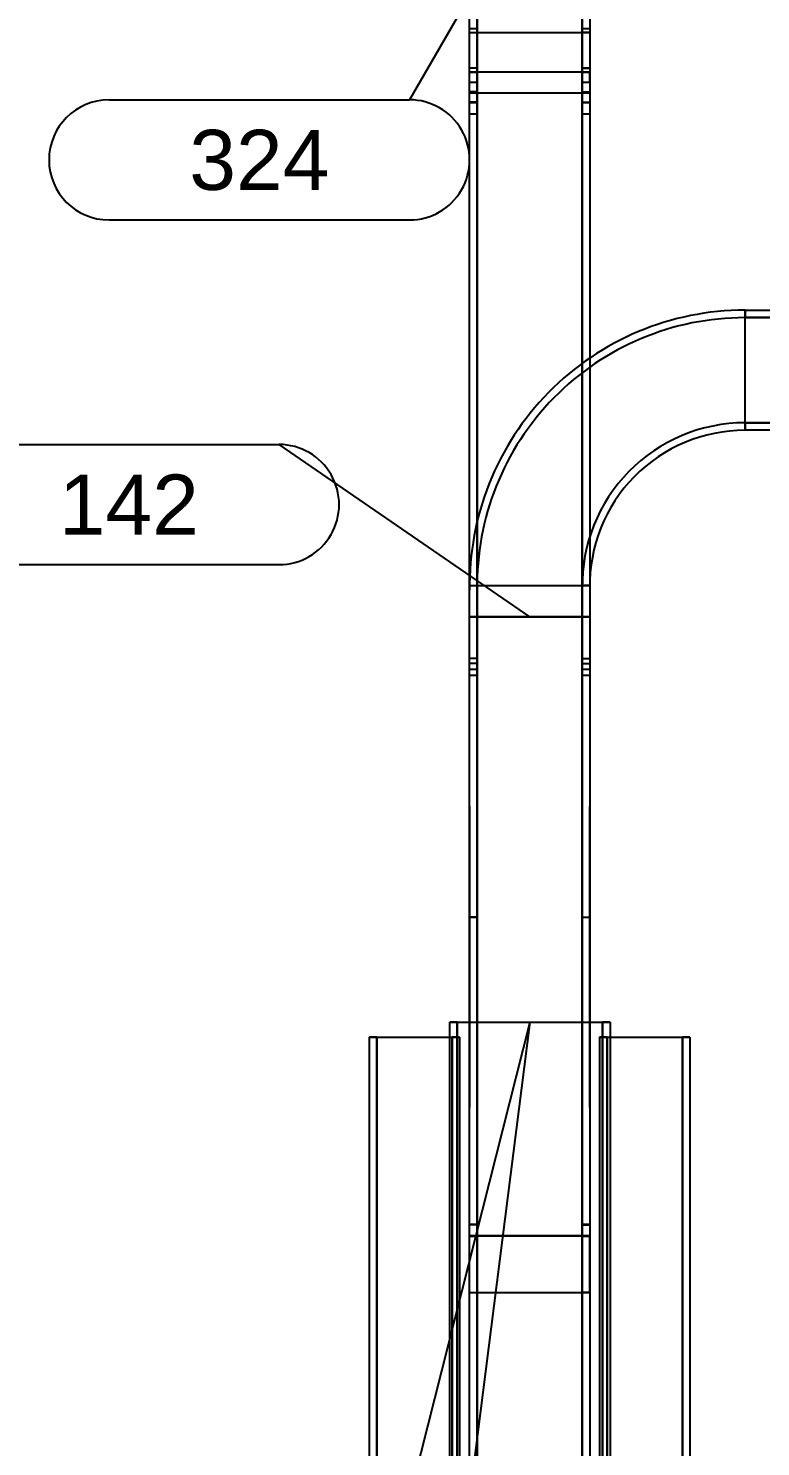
# Model space of a CAD drawing. Header units: inches. Extents: x -21257 to 11444, y 0 to 8704.
# Drawn here: x 4728.9 to 4875.2, y 7072.5 to 7355.8 of the extents above; entities that cross this region are included whole.
import ezdxf
from ezdxf.enums import TextEntityAlignment as Align

# ---------------------------------------------------------------- set-up
doc = ezdxf.new("R2010")
doc.units = ezdxf.units.IN
doc.header["$MEASUREMENT"] = 0
for name, color, linetype in [('100-CONV-LAYOUT', 3, 'Continuous'), ('100-CONV-NUMBERS', 3, 'Continuous'), ('1000-CONV-LAYOUT', 30, 'Continuous'), ('1000-CONV-LAYOUT-UPPER', 30, 'Continuous'), ('1000-CONV-NUMBERS', 30, 'Continuous'), ('200-CONV-LAYOUT', 4, 'Continuous'), ('300-CONV-LAYOUT', 6, 'Continuous'), ('300-CONV-NUMBERS', 6, 'Continuous')]:
    doc.layers.add(name, color=color, linetype=linetype)
doc.styles.get("Standard").update_dxf_attribs({"font": 'helvl.shx'})

# ---------------------------------------------------------------- blocks, each defined once
blk = doc.blocks.new('DCBLOCK')
at = {"linetype": 'Continuous'}
for p, q in [((-0.625, 0), (0, 0)), ((-0.625, -0.25), (0, -0.25))]:
    blk.add_line(p, q, dxfattribs=at)
for centre, start, end in [((-0.625, -0.125), 90, 269.9999), ((0, -0.125), 269.9999, 90)]:
    blk.add_arc(centre, 0.125, start, end)
blk.add_attdef('FORTNAITEM', text='', height=0.125).set_placement((-0.3125, -0.125), align=Align.MIDDLE_CENTER)
at = {"flags": 1}
blk.add_attdef('SERIALNUM', (-0.625, -0.3437), '', height=0.125, dxfattribs=at)

msp = doc.modelspace()

# ---------------------------------------------------------------- linework, layer by layer
at = {"layer": '100-CONV-LAYOUT', "linetype": 'Continuous'}
for p, q in [((4872.06, 7298.02, 20.5), (4872.06, 7299.52, 20.5)), ((4872.06, 7299.52, 30), (4872.06, 7298.02, 30)), ((4872.06, 7298.02, 30), (4872.06, 7298.02, 20.5)), ((4872.06, 7277.02, 20.5), (4872.06, 7275.52, 20.5)), ((4872.06, 7277.02, 30), (4872.06, 7277.02, 20.5)), ((4872.06, 7277.02, 30), (4872.06, 7275.52, 30)), ((4817.06, 7244.52, 20.5), (4818.56, 7244.52, 20.5)), ((4817.06, 7244.52, 30), (4818.56, 7244.52, 30)), ((4818.56, 7244.52, 20.5), (4818.56, 7244.52, 30)), ((4839.56, 7244.52, 20.5), (4841.06, 7244.52, 20.5)), ((4839.56, 7244.52, 30), (4839.56, 7244.52, 20.5)), ((4841.06, 7244.52, 30), (4839.56, 7244.52, 30)), ((4818.56, 7238.27, 20.5), (4817.06, 7238.27, 20.5)), ((4817.06, 7238.27, 30), (4818.56, 7238.27, 30)), ((4817.06, 7238.27, 23.49), (4818.56, 7238.27, 23.49)), ((4817.06, 7238.27, 29.99), (4818.56, 7238.27, 29.99)), ((4818.56, 7238.27, 30), (4818.56, 7238.27, 20.5)), ((4818.56, 7238.27, 23.49), (4818.56, 7238.27, 29.99)), ((4839.56, 7238.27, 20.5), (4841.06, 7238.27, 20.5)), ((4839.56, 7238.27, 30), (4839.56, 7238.27, 20.5)), ((4839.56, 7238.27, 30), (4841.06, 7238.27, 30)), ((4839.56, 7238.27, 23.49), (4841.06, 7238.27, 23.49)), ((4839.56, 7238.27, 29.99), (4839.56, 7238.27, 23.49)), ((4841.06, 7238.27, 29.99), (4839.56, 7238.27, 29.99)), ((4817.06, 7178.27, 29.99), (4818.56, 7178.27, 29.99)), ((4818.56, 7178.27, 23.49), (4817.06, 7178.27, 23.49)), ((4818.56, 7178.27, 29.99), (4818.56, 7178.27, 23.49)), ((4839.56, 7178.27, 29.99), (4841.06, 7178.27, 29.99)), ((4839.56, 7178.27, 29.99), (4839.56, 7178.27, 23.49)), ((4839.56, 7178.27, 23.49), (4841.06, 7178.27, 23.49))]:
    msp.add_line(p, q, dxfattribs=at)
at = {"layer": '100-CONV-LAYOUT'}
for centre, radius in [((4872.06, 7244.52, 20.5), 55), ((4872.06, 7244.52, 30), 55), ((4872.06, 7244.52, 20.5), 53.5), ((4872.06, 7244.52, 30), 53.5), ((4872.06, 7244.52, 20.5), 32.5), ((4872.06, 7244.52, 30), 32.5), ((4872.06, 7244.52, 20.5), 31), ((4872.06, 7244.52, 30), 31)]:
    msp.add_arc(centre, radius, 90, 181, dxfattribs=at)
for points in [[(4872.06, 7299.52, 20.5), (4878.31, 7299.52, 20.5), (4878.31, 7298.02, 20.5), (4872.06, 7298.02, 20.5)], [(4872.06, 7299.52, 30), (4878.31, 7299.52, 30), (4878.31, 7298.02, 30), (4872.06, 7298.02, 30)], [(4872.06, 7298.02, 30), (4878.31, 7298.02, 30), (4878.31, 7277.02, 30), (4872.06, 7277.02, 30)], [(4872.06, 7298.02, 30), (4878.31, 7298.02, 30), (4878.31, 7298.02, 20.5), (4872.06, 7298.02, 20.5)], [(4872.06, 7277.02, 30), (4878.31, 7277.02, 30), (4878.31, 7277.02, 20.5), (4872.06, 7277.02, 20.5)], [(4872.06, 7277.02, 20.5), (4878.31, 7277.02, 20.5), (4878.31, 7275.52, 20.5), (4872.06, 7275.52, 20.5)], [(4872.06, 7277.02, 30), (4878.31, 7277.02, 30), (4878.31, 7275.52, 30), (4872.06, 7275.52, 30)], [(4817.06, 7238.27, 20.5), (4817.06, 7244.52, 20.5), (4818.56, 7244.52, 20.5), (4818.56, 7238.27, 20.5)], [(4817.06, 7238.27, 30), (4817.06, 7244.52, 30), (4818.56, 7244.52, 30), (4818.56, 7238.27, 30)], [(4818.56, 7238.27, 30), (4818.56, 7244.52, 30), (4839.56, 7244.52, 30), (4839.56, 7238.27, 30)], [(4818.56, 7238.27, 30), (4818.56, 7244.52, 30), (4818.56, 7244.52, 20.5), (4818.56, 7238.27, 20.5)], [(4839.56, 7238.27, 30), (4839.56, 7244.52, 30), (4839.56, 7244.52, 20.5), (4839.56, 7238.27, 20.5)], [(4839.56, 7238.27, 20.5), (4839.56, 7244.52, 20.5), (4841.06, 7244.52, 20.5), (4841.06, 7238.27, 20.5)], [(4839.56, 7238.27, 30), (4839.56, 7244.52, 30), (4841.06, 7244.52, 30), (4841.06, 7238.27, 30)], [(4817.06, 4778.27, 23.5), (4817.06, 7238.27, 23.49), (4818.56, 7238.27, 23.49), (4818.56, 4778.27, 23.5)], [(4817.06, 4778.27, 30), (4817.06, 7238.27, 29.99), (4818.56, 7238.27, 29.99), (4818.56, 4778.27, 30)], [(4818.56, 4778.27, 30), (4818.56, 7238.27, 29.99), (4839.56, 7238.27, 29.99), (4839.56, 4778.27, 30)], [(4818.56, 4778.27, 30), (4818.56, 7238.27, 29.99), (4818.56, 7238.27, 23.49), (4818.56, 4778.27, 23.5)], [(4839.56, 4778.27, 30), (4839.56, 7238.27, 29.99), (4839.56, 7238.27, 23.49), (4839.56, 4778.27, 23.5)], [(4839.56, 4778.27, 23.5), (4839.56, 7238.27, 23.49), (4841.06, 7238.27, 23.49), (4841.06, 4778.27, 23.5)], [(4839.56, 4778.27, 30), (4839.56, 7238.27, 29.99), (4841.06, 7238.27, 29.99), (4841.06, 4778.27, 30)], [(4797.06, 7154.27, 29.99), (4797.06, 7154.27, 26.49), (4798.56, 7154.27, 26.49), (4798.56, 7154.27, 29.99)], [(4797.06, 4778.27, 26.5), (4797.06, 7154.27, 26.49), (4798.56, 7154.27, 26.49), (4798.56, 4778.27, 26.5)], [(4797.06, 4778.27, 30), (4797.06, 7154.27, 29.99), (4798.56, 7154.27, 29.99), (4798.56, 4778.27, 30)], [(4798.56, 4778.27, 30), (4798.56, 7154.27, 29.99), (4813.56, 7154.27, 29.99), (4813.56, 4778.27, 30)], [(4798.56, 4778.27, 30), (4798.56, 7154.27, 29.99), (4798.56, 7154.27, 26.49), (4798.56, 4778.27, 26.5)], [(4815.06, 7154.27, 29.99), (4813.56, 7154.27, 29.99), (4813.56, 7154.27, 26.49), (4815.06, 7154.27, 26.49)], [(4813.56, 4778.27, 30), (4813.56, 7154.27, 29.99), (4813.56, 7154.27, 26.49), (4813.56, 4778.27, 26.5)], [(4813.56, 4778.27, 26.5), (4813.56, 7154.27, 26.49), (4815.06, 7154.27, 26.49), (4815.06, 4778.27, 26.5)], [(4813.56, 4778.27, 30), (4813.56, 7154.27, 29.99), (4815.06, 7154.27, 29.99), (4815.06, 4778.27, 30)], [(4843.06, 7154.27, 29.99), (4843.06, 7154.27, 26.49), (4844.56, 7154.27, 26.49), (4844.56, 7154.27, 29.99)], [(4843.06, 4778.27, 26.5), (4843.06, 7154.27, 26.49), (4844.56, 7154.27, 26.49), (4844.56, 4778.27, 26.5)], [(4843.06, 4778.27, 30), (4843.06, 7154.27, 29.99), (4844.56, 7154.27, 29.99), (4844.56, 4778.27, 30)], [(4844.56, 4778.27, 30), (4844.56, 7154.27, 29.99), (4859.56, 7154.27, 29.99), (4859.56, 4778.27, 30)], [(4844.56, 4778.27, 30), (4844.56, 7154.27, 29.99), (4844.56, 7154.27, 26.49), (4844.56, 4778.27, 26.5)], [(4861.06, 7154.27, 29.99), (4859.56, 7154.27, 29.99), (4859.56, 7154.27, 26.49), (4861.06, 7154.27, 26.49)], [(4859.56, 4778.27, 30), (4859.56, 7154.27, 29.99), (4859.56, 7154.27, 26.49), (4859.56, 4778.27, 26.5)], [(4859.56, 4778.27, 26.5), (4859.56, 7154.27, 26.49), (4861.06, 7154.27, 26.49), (4861.06, 4778.27, 26.5)], [(4859.56, 4778.27, 30), (4859.56, 7154.27, 29.99), (4861.06, 7154.27, 29.99), (4861.06, 4778.27, 30)]]:
    msp.add_3dface(points, dxfattribs=at)
at = {"layer": '100-CONV-LAYOUT', "invisible_edges": 15}
for points in [[(4857.67, 7273.6, 30), (4844.28, 7267.99, 30), (4845.04, 7266.69, 30), (4858.06, 7272.15, 30)], [(4857.67, 7273.6, 20.5), (4844.28, 7267.99, 20.5), (4845.04, 7266.69, 20.5), (4858.06, 7272.15, 20.5)], [(4857.67, 7273.6, 30), (4844.28, 7267.99, 30), (4845.04, 7266.69, 30), (4858.06, 7272.15, 30)], [(4857.83, 7273.64, 20.5), (4844.57, 7268.15, 20.5), (4845.32, 7266.85, 20.5), (4858.22, 7272.19, 20.5)], [(4872.06, 7275.52, 30), (4857.67, 7273.6, 30), (4858.06, 7272.15, 30), (4872.06, 7274.02, 30)], [(4872.06, 7275.52, 20.5), (4857.67, 7273.6, 20.5), (4858.06, 7272.15, 20.5), (4872.06, 7274.02, 20.5)], [(4872.06, 7275.52, 30), (4857.67, 7273.6, 30), (4858.06, 7272.15, 30), (4872.06, 7274.02, 30)], [(4872.06, 7275.52, 20.5), (4857.83, 7273.64, 20.5), (4858.22, 7272.19, 20.5), (4872.06, 7274.02, 20.5)], [(4872.06, 7253.02, 30), (4863.56, 7251.89, 30), (4858.06, 7272.15, 30), (4872.06, 7274.02, 30)], [(4872.06, 7253.02, 30), (4863.56, 7251.89, 30), (4858.06, 7272.15, 30), (4872.06, 7274.02, 30)], [(4863.56, 7251.89, 30), (4855.65, 7248.57, 30), (4845.04, 7266.69, 30), (4858.06, 7272.15, 30)], [(4863.56, 7251.89, 30), (4855.65, 7248.57, 30), (4845.04, 7266.69, 30), (4858.06, 7272.15, 30)], [(4844.28, 7267.99, 30), (4832.83, 7259.07, 30), (4833.9, 7258.02, 30), (4845.04, 7266.69, 30)], [(4844.28, 7267.99, 20.5), (4832.83, 7259.07, 20.5), (4833.9, 7258.02, 20.5), (4845.04, 7266.69, 20.5)], [(4844.28, 7267.99, 30), (4832.83, 7259.07, 30), (4833.9, 7258.02, 30), (4845.04, 7266.69, 30)], [(4844.57, 7268.15, 20.5), (4833.18, 7259.41, 20.5), (4834.24, 7258.35, 20.5), (4845.32, 7266.85, 20.5)], [(4855.65, 7248.57, 30), (4848.88, 7243.3, 30), (4833.9, 7258.02, 30), (4845.04, 7266.69, 30)], [(4855.65, 7248.57, 30), (4848.88, 7243.3, 30), (4833.9, 7258.02, 30), (4845.04, 7266.69, 30)], [(4832.83, 7259.07, 30), (4824.11, 7247.46, 30), (4825.42, 7246.73, 30), (4833.9, 7258.02, 30)], [(4832.83, 7259.07, 20.5), (4824.11, 7247.46, 20.5), (4825.42, 7246.73, 20.5), (4833.9, 7258.02, 20.5)], [(4832.83, 7259.07, 30), (4824.11, 7247.46, 30), (4825.42, 7246.73, 30), (4833.9, 7258.02, 30)], [(4833.18, 7259.41, 20.5), (4824.44, 7248.02, 20.5), (4825.73, 7247.27, 20.5), (4834.24, 7258.35, 20.5)], [(4848.88, 7243.3, 30), (4843.73, 7236.44, 30), (4825.42, 7246.73, 30), (4833.9, 7258.02, 30)], [(4848.88, 7243.3, 30), (4843.73, 7236.44, 30), (4825.42, 7246.73, 30), (4833.9, 7258.02, 30)], [(4872.06, 7251.52, 30), (4863.95, 7250.44, 30), (4863.56, 7251.89, 30), (4872.06, 7253.02, 30)], [(4872.06, 7251.52, 20.5), (4863.95, 7250.44, 20.5), (4863.56, 7251.89, 20.5), (4872.06, 7253.02, 20.5)], [(4872.06, 7251.52, 30), (4863.95, 7250.44, 30), (4863.56, 7251.89, 30), (4872.06, 7253.02, 30)], [(4872.06, 7251.52, 20.5), (4864.04, 7250.46, 20.5), (4863.65, 7251.91, 20.5), (4872.06, 7253.02, 20.5)], [(4863.95, 7250.44, 30), (4856.41, 7247.27, 30), (4855.65, 7248.57, 30), (4863.56, 7251.89, 30)], [(4863.95, 7250.44, 20.5), (4856.41, 7247.27, 20.5), (4855.65, 7248.57, 20.5), (4863.56, 7251.89, 20.5)], [(4863.95, 7250.44, 30), (4856.41, 7247.27, 30), (4855.65, 7248.57, 30), (4863.56, 7251.89, 30)], [(4864.04, 7250.46, 20.5), (4856.56, 7247.36, 20.5), (4855.81, 7248.66, 20.5), (4863.65, 7251.91, 20.5)], [(4824.11, 7247.46, 30), (4818.73, 7233.98, 30), (4820.19, 7233.61, 30), (4825.42, 7246.73, 30)], [(4824.11, 7247.46, 20.5), (4818.73, 7233.98, 20.5), (4820.19, 7233.61, 20.5), (4825.42, 7246.73, 20.5)], [(4824.11, 7247.46, 30), (4818.73, 7233.98, 30), (4820.19, 7233.61, 30), (4825.42, 7246.73, 30)], [(4824.44, 7248.02, 20.5), (4818.94, 7234.76, 20.5), (4820.39, 7234.37, 20.5), (4825.73, 7247.27, 20.5)], [(4856.41, 7247.27, 30), (4849.95, 7242.25, 30), (4848.88, 7243.3, 30), (4855.65, 7248.57, 30)], [(4856.41, 7247.27, 20.5), (4849.95, 7242.25, 20.5), (4848.88, 7243.3, 20.5), (4855.65, 7248.57, 20.5)], [(4856.41, 7247.27, 30), (4849.95, 7242.25, 30), (4848.88, 7243.3, 30), (4855.65, 7248.57, 30)], [(4856.56, 7247.36, 20.5), (4850.14, 7242.44, 20.5), (4849.08, 7243.5, 20.5), (4855.81, 7248.66, 20.5)], [(4843.73, 7236.44, 30), (4840.55, 7228.47, 30), (4820.19, 7233.61, 30), (4825.42, 7246.73, 30)], [(4843.73, 7236.44, 30), (4840.55, 7228.47, 30), (4820.19, 7233.61, 30), (4825.42, 7246.73, 30)], [(4849.95, 7242.25, 30), (4845.04, 7235.7, 30), (4843.73, 7236.44, 30), (4848.88, 7243.3, 30)], [(4849.95, 7242.25, 20.5), (4845.04, 7235.7, 20.5), (4843.73, 7236.44, 20.5), (4848.88, 7243.3, 20.5)], [(4849.95, 7242.25, 30), (4845.04, 7235.7, 30), (4843.73, 7236.44, 30), (4848.88, 7243.3, 30)], [(4850.14, 7242.44, 20.5), (4845.22, 7236.02, 20.5), (4843.92, 7236.77, 20.5), (4849.08, 7243.5, 20.5)], [(4845.04, 7235.7, 30), (4842, 7228.1, 30), (4840.55, 7228.47, 30), (4843.73, 7236.44, 30)], [(4845.04, 7235.7, 20.5), (4842, 7228.1, 20.5), (4840.55, 7228.47, 20.5), (4843.73, 7236.44, 20.5)], [(4845.04, 7235.7, 30), (4842, 7228.1, 30), (4840.55, 7228.47, 30), (4843.73, 7236.44, 30)], [(4845.22, 7236.02, 20.5), (4842.12, 7228.55, 20.5), (4840.67, 7228.93, 20.5), (4843.92, 7236.77, 20.5)], [(4818.73, 7233.98, 30), (4817.07, 7219.56, 30), (4818.57, 7219.58, 30), (4820.19, 7233.61, 30)], [(4818.73, 7233.98, 20.5), (4817.07, 7219.56, 20.5), (4818.57, 7219.58, 20.5), (4820.19, 7233.61, 20.5)], [(4840.55, 7228.47, 30), (4839.57, 7219.95, 30), (4818.57, 7219.58, 30), (4820.19, 7233.61, 30)], [(4842, 7228.1, 30), (4841.07, 7219.98, 30), (4839.57, 7219.95, 30), (4840.55, 7228.47, 30)], [(4842, 7228.1, 20.5), (4841.07, 7219.98, 20.5), (4839.57, 7219.95, 20.5), (4840.55, 7228.47, 20.5)]]:
    msp.add_3dface(points, dxfattribs=at)
at = {"layer": '100-CONV-NUMBERS', "linetype": 'Continuous'}
msp.add_line((4829.06, 7238.27, 30), (4779, 7272.68, 360), dxfattribs=at)
at = {"layer": '1000-CONV-LAYOUT', "linetype": 'Continuous'}
for p, q in [((4814.6, 7157.26, 69), (4813.1, 7157.26, 69)), ((4814.6, 7157.26, 65), (4813.1, 7157.26, 65)), ((4814.6, 7157.26, 69), (4814.6, 7157.26, 65)), ((4845.1, 7157.26, 69), (4843.6, 7157.26, 69)), ((4843.6, 7157.26, 69), (4843.6, 7157.26, 65)), ((4843.6, 7157.26, 65), (4845.1, 7157.26, 65))]:
    msp.add_line(p, q, dxfattribs=at)
at = {"layer": '1000-CONV-LAYOUT'}
for points in [[(4814.6, 7157.26, 69), (4814.6, 4901.26, 69), (4813.1, 4901.26, 69), (4813.1, 7157.26, 69)], [(4814.6, 7157.26, 65), (4814.6, 4901.26, 65), (4813.1, 4901.26, 65), (4813.1, 7157.26, 65)], [(4814.6, 7157.26, 69), (4814.6, 4901.26, 69), (4814.6, 4901.26, 65), (4814.6, 7157.26, 65)], [(4843.6, 7157.26, 69), (4843.6, 4901.26, 69), (4814.6, 4901.26, 69), (4814.6, 7157.26, 69)], [(4845.1, 7157.26, 69), (4845.1, 4901.26, 69), (4843.6, 4901.26, 69), (4843.6, 7157.26, 69)], [(4845.1, 7157.26, 65), (4845.1, 4901.26, 65), (4843.6, 4901.26, 65), (4843.6, 7157.26, 65)], [(4843.6, 7157.26, 69), (4843.6, 4901.26, 69), (4843.6, 4901.26, 65), (4843.6, 7157.26, 65)]]:
    msp.add_3dface(points, dxfattribs=at)
at = {"layer": '1000-CONV-LAYOUT-UPPER', "linetype": 'Continuous'}
for p, q in [((4814.6, 7157.26, 177), (4813.1, 7157.26, 177)), ((4814.6, 7157.26, 173), (4813.1, 7157.26, 173)), ((4814.6, 7157.26, 177), (4814.6, 7157.26, 173)), ((4845.1, 7157.26, 177), (4843.6, 7157.26, 177)), ((4843.6, 7157.26, 177), (4843.6, 7157.26, 173)), ((4843.6, 7157.26, 173), (4845.1, 7157.26, 173))]:
    msp.add_line(p, q, dxfattribs=at)
at = {"layer": '1000-CONV-LAYOUT-UPPER'}
for points in [[(4814.6, 7157.26, 173), (4814.6, 4733.26, 173), (4813.1, 4733.26, 173), (4813.1, 7157.26, 173)], [(4814.6, 7157.26, 177), (4814.6, 4733.26, 177), (4813.1, 4733.26, 177), (4813.1, 7157.26, 177)], [(4843.6, 7157.26, 177), (4843.6, 4733.26, 177), (4814.6, 4733.26, 177), (4814.6, 7157.26, 177)], [(4814.6, 7157.26, 177), (4814.6, 4733.26, 177), (4814.6, 4733.26, 173), (4814.6, 7157.26, 173)], [(4843.6, 7157.26, 177), (4843.6, 4733.26, 177), (4843.6, 4733.26, 173), (4843.6, 7157.26, 173)], [(4845.1, 7157.26, 173), (4845.1, 4733.26, 173), (4843.6, 4733.26, 173), (4843.6, 7157.26, 173)], [(4845.1, 7157.26, 177), (4845.1, 4733.26, 177), (4843.6, 4733.26, 177), (4843.6, 7157.26, 177)]]:
    msp.add_3dface(points, dxfattribs=at)
at = {"layer": '1000-CONV-NUMBERS', "linetype": 'Continuous'}
for p, q in [((4829.1, 7157.26, 177), (4753.05, 6857.26, 360)), ((4829.1, 7157.26, 69), (4753.1, 6560.26, 360))]:
    msp.add_line(p, q, dxfattribs=at)
at = {"layer": '200-CONV-LAYOUT', "linetype": 'Continuous'}
for p, q in [((4818.56, 7341.04, 218.92), (4817.06, 7341.04, 218.92)), ((4818.56, 7338.72, 224.99), (4818.56, 7341.04, 218.92)), ((4839.56, 7341.04, 218.92), (4841.06, 7341.04, 218.92)), ((4839.56, 7338.72, 224.99), (4839.56, 7341.04, 218.92)), ((4817.06, 7338.72, 224.99), (4818.56, 7338.72, 224.99)), ((4839.56, 7338.72, 224.99), (4841.06, 7338.72, 224.99)), ((4818.56, 7228.95, 176.07), (4817.06, 7228.95, 176.07)), ((4818.56, 7226.63, 182.14), (4818.56, 7228.95, 176.07)), ((4839.56, 7228.95, 176.07), (4841.06, 7228.95, 176.07)), ((4839.56, 7226.63, 182.14), (4839.56, 7228.95, 176.07)), ((4817.06, 7226.63, 182.14), (4818.56, 7226.63, 182.14)), ((4839.56, 7226.63, 182.14), (4841.06, 7226.63, 182.14)), ((4818.56, 7116.86, 133.22), (4817.06, 7116.86, 133.22)), ((4817.06, 7114.54, 139.3), (4818.56, 7114.54, 139.3)), ((4818.56, 7114.54, 139.3), (4818.56, 7116.86, 133.22)), ((4839.56, 7114.54, 139.3), (4839.56, 7116.86, 133.22)), ((4839.56, 7116.86, 133.22), (4841.06, 7116.86, 133.22)), ((4839.56, 7114.54, 139.3), (4841.06, 7114.54, 139.3)), ((4817.06, 7103.27, 138), (4818.56, 7103.27, 138)), ((4817.06, 7103.27, 131.5), (4818.56, 7103.27, 131.5)), ((4818.56, 7103.27, 131.5), (4818.56, 7103.27, 138)), ((4841.06, 7103.27, 138), (4839.56, 7103.27, 138)), ((4839.56, 7103.27, 138), (4839.56, 7103.27, 131.5)), ((4839.56, 7103.27, 131.5), (4841.06, 7103.27, 131.5))]:
    msp.add_line(p, q, dxfattribs=at)
at = {"layer": '200-CONV-LAYOUT'}
for p, q in [((4817.06, 7103.27), (4817.06, 7114.54)), ((4841.06, 7103.27), (4841.06, 7114.54))]:
    msp.add_line(p, q, dxfattribs=at)
for points in [[(4817.06, 7116.86, 133.22), (4817.06, 7405.51, 243.57), (4818.56, 7405.51, 243.57), (4818.56, 7116.86, 133.22)], [(4817.06, 7114.54, 139.3), (4817.06, 7403.19, 249.64), (4818.56, 7403.19, 249.64), (4818.56, 7114.54, 139.3)], [(4818.56, 7114.54, 139.3), (4818.56, 7403.19, 249.64), (4818.56, 7405.51, 243.57), (4818.56, 7116.86, 133.22)], [(4818.56, 7114.54, 139.3), (4818.56, 7403.19, 249.64), (4839.56, 7403.19, 249.64), (4839.56, 7114.54, 139.3)], [(4839.56, 7114.54, 139.3), (4839.56, 7403.19, 249.64), (4839.56, 7405.51, 243.57), (4839.56, 7116.86, 133.22)], [(4839.56, 7116.86, 133.22), (4839.56, 7405.51, 243.57), (4841.06, 7405.51, 243.57), (4841.06, 7116.86, 133.22)], [(4839.56, 7114.54, 139.3), (4839.56, 7403.19, 249.64), (4841.06, 7403.19, 249.64), (4841.06, 7114.54, 139.3)], [(4817.06, 7195.56, 163.31), (4817.06, 7199.96, 151.8), (4817.06, 7164.23, 138.14), (4817.06, 7159.83, 149.65)], [(4841.06, 7195.56, 163.31), (4841.06, 7199.96, 151.8), (4841.06, 7164.23, 138.14), (4841.06, 7159.83, 149.65)], [(4817.06, 7159.83, 149.65), (4817.06, 7164.23, 138.14), (4817.06, 7140.21, 142.15), (4817.06, 7159.83, 149.65)], [(4841.06, 7159.83, 149.65), (4841.06, 7164.23, 138.14), (4841.06, 7140.21, 142.15), (4841.06, 7159.83, 149.65)], [(4817.06, 7058.27, 138), (4817.06, 7103.27, 138), (4818.56, 7103.27, 138), (4818.56, 7058.27, 138)], [(4817.06, 7058.27, 131.5), (4817.06, 7103.27, 131.5), (4818.56, 7103.27, 131.5), (4818.56, 7058.27, 131.5)], [(4818.56, 7058.27, 138), (4818.56, 7103.27, 138), (4818.56, 7103.27, 131.5), (4818.56, 7058.27, 131.5)], [(4818.56, 7058.27, 138), (4818.56, 7103.27, 138), (4839.56, 7103.27, 138), (4839.56, 7058.27, 138)], [(4839.56, 7058.27, 138), (4839.56, 7103.27, 138), (4841.06, 7103.27, 138), (4841.06, 7058.27, 138)], [(4839.56, 7058.27, 131.5), (4839.56, 7103.27, 131.5), (4841.06, 7103.27, 131.5), (4841.06, 7058.27, 131.5)], [(4839.56, 7058.27, 138), (4839.56, 7103.27, 138), (4839.56, 7103.27, 131.5), (4839.56, 7058.27, 131.5)]]:
    msp.add_3dface(points, dxfattribs=at)
at = {"layer": '300-CONV-LAYOUT', "linetype": 'Continuous'}
for p, q in [((4817.06, 7355.81, 323.28), (4818.56, 7355.81, 323.28)), ((4817.06, 7354.96, 329.73), (4818.56, 7354.96, 329.73)), ((4818.56, 7355.81, 323.28), (4818.56, 7354.96, 329.73)), ((4839.56, 7355.81, 323.28), (4841.06, 7355.81, 323.28)), ((4839.56, 7354.96, 329.73), (4839.56, 7355.81, 323.28)), ((4841.06, 7354.96, 329.73), (4839.56, 7354.96, 329.73)), ((4818.56, 7347.88, 322.24), (4817.06, 7347.88, 322.24)), ((4817.06, 7347.03, 328.68), (4818.56, 7347.03, 328.68)), ((4818.56, 7347.03, 328.68), (4818.56, 7347.88, 322.24)), ((4839.56, 7347.88, 322.24), (4841.06, 7347.88, 322.24)), ((4839.56, 7347.03, 328.68), (4839.56, 7347.88, 322.24)), ((4839.56, 7347.03, 328.68), (4841.06, 7347.03, 328.68)), ((4817.06, 7345.07, 321.57), (4818.56, 7345.07, 321.57)), ((4818.56, 7345.07, 321.57), (4818.56, 7342.91, 327.7)), ((4839.56, 7345.07, 321.57), (4841.06, 7345.07, 321.57)), ((4839.56, 7342.91, 327.7), (4839.56, 7345.07, 321.57)), ((4818.56, 7343.13, 320.88), (4817.06, 7343.13, 320.88)), ((4817.06, 7342.91, 327.7), (4818.56, 7342.91, 327.7)), ((4817.06, 7340.97, 327.01), (4818.56, 7340.97, 327.01)), ((4818.56, 7340.97, 327.01), (4818.56, 7343.13, 320.88)), ((4839.56, 7343.13, 320.88), (4841.06, 7343.13, 320.88)), ((4839.56, 7340.97, 327.01), (4839.56, 7343.13, 320.88)), ((4841.06, 7342.91, 327.7), (4839.56, 7342.91, 327.7)), ((4839.56, 7340.97, 327.01), (4841.06, 7340.97, 327.01)), ((4818.56, 7229.96, 280.98), (4817.06, 7229.96, 280.98)), ((4817.06, 7227.8, 287.11), (4818.56, 7227.8, 287.11)), ((4818.56, 7227.8, 287.11), (4818.56, 7229.96, 280.98)), ((4839.56, 7229.96, 280.98), (4841.06, 7229.96, 280.98)), ((4839.56, 7227.8, 287.11), (4839.56, 7229.96, 280.98)), ((4839.56, 7227.8, 287.11), (4841.06, 7227.8, 287.11)), ((4818.56, 7116.79, 241.09), (4817.06, 7116.79, 241.09)), ((4817.06, 7114.62, 247.22), (4818.56, 7114.62, 247.22)), ((4818.56, 7114.62, 247.22), (4818.56, 7116.79, 241.09)), ((4839.56, 7114.62, 247.22), (4839.56, 7116.79, 241.09)), ((4839.56, 7116.79, 241.09), (4841.06, 7116.79, 241.09)), ((4839.56, 7114.62, 247.22), (4841.06, 7114.62, 247.22)), ((4817.06, 7103.27, 246), (4818.56, 7103.27, 246)), ((4817.06, 7103.27, 239.5), (4818.56, 7103.27, 239.5)), ((4818.56, 7103.27, 239.5), (4818.56, 7103.27, 246)), ((4841.06, 7103.27, 246), (4839.56, 7103.27, 246)), ((4839.56, 7103.27, 246), (4839.56, 7103.27, 239.5)), ((4839.56, 7103.27, 239.5), (4841.06, 7103.27, 239.5))]:
    msp.add_line(p, q, dxfattribs=at)
at = {"layer": '300-CONV-LAYOUT'}
for p, q in [((4817.06, 7345.07), (4817.06, 7347.03)), ((4841.06, 7345.07), (4841.06, 7347.03)), ((4817.06, 7103.27), (4817.06, 7114.62)), ((4841.06, 7103.27), (4841.06, 7114.62))]:
    msp.add_line(p, q, dxfattribs=at)
for points in [[(4817.06, 7347.88, 322.24), (4817.06, 7355.81, 323.28), (4818.56, 7355.81, 323.28), (4818.56, 7347.88, 322.24)], [(4817.06, 7347.03, 328.68), (4817.06, 7354.96, 329.73), (4818.56, 7354.96, 329.73), (4818.56, 7347.03, 328.68)], [(4818.56, 7347.03, 328.68), (4818.56, 7354.96, 329.73), (4818.56, 7355.81, 323.28), (4818.56, 7347.88, 322.24)], [(4818.56, 7347.03, 328.68), (4818.56, 7354.96, 329.73), (4839.56, 7354.96, 329.73), (4839.56, 7347.03, 328.68)], [(4839.56, 7347.03, 328.68), (4839.56, 7354.96, 329.73), (4839.56, 7355.81, 323.28), (4839.56, 7347.88, 322.24)], [(4839.56, 7347.88, 322.24), (4839.56, 7355.81, 323.28), (4841.06, 7355.81, 323.28), (4841.06, 7347.88, 322.24)], [(4839.56, 7347.03, 328.68), (4839.56, 7354.96, 329.73), (4841.06, 7354.96, 329.73), (4841.06, 7347.03, 328.68)], [(4817.06, 7116.79, 241.09), (4817.06, 7345.07, 321.57), (4818.56, 7345.07, 321.57), (4818.56, 7116.79, 241.09)], [(4818.56, 7114.62, 247.22), (4818.56, 7342.91, 327.7), (4818.56, 7345.07, 321.57), (4818.56, 7116.79, 241.09)], [(4839.56, 7114.62, 247.22), (4839.56, 7342.91, 327.7), (4839.56, 7345.07, 321.57), (4839.56, 7116.79, 241.09)], [(4839.56, 7116.79, 241.09), (4839.56, 7345.07, 321.57), (4841.06, 7345.07, 321.57), (4841.06, 7116.79, 241.09)], [(4817.06, 7114.62, 247.22), (4817.06, 7342.91, 327.7), (4818.56, 7342.91, 327.7), (4818.56, 7114.62, 247.22)], [(4818.56, 7114.62, 247.22), (4818.56, 7342.91, 327.7), (4839.56, 7342.91, 327.7), (4839.56, 7114.62, 247.22)], [(4839.56, 7114.62, 247.22), (4839.56, 7342.91, 327.7), (4841.06, 7342.91, 327.7), (4841.06, 7114.62, 247.22)], [(4817.06, 7196.24, 269.1), (4817.06, 7200.34, 257.48), (4817.06, 7164.27, 244.76), (4817.06, 7160.17, 256.38)], [(4841.06, 7196.24, 269.1), (4841.06, 7200.34, 257.48), (4841.06, 7164.27, 244.76), (4841.06, 7160.17, 256.38)], [(4817.06, 7160.17, 256.38), (4817.06, 7164.27, 244.76), (4817.06, 7140.36, 249.4), (4817.06, 7160.17, 256.38)], [(4841.06, 7160.17, 256.38), (4841.06, 7164.27, 244.76), (4841.06, 7140.36, 249.4), (4841.06, 7160.17, 256.38)], [(4817.06, 7058.27, 246), (4817.06, 7103.27, 246), (4818.56, 7103.27, 246), (4818.56, 7058.27, 246)], [(4817.06, 7058.27, 239.5), (4817.06, 7103.27, 239.5), (4818.56, 7103.27, 239.5), (4818.56, 7058.27, 239.5)], [(4818.56, 7058.27, 246), (4818.56, 7103.27, 246), (4818.56, 7103.27, 239.5), (4818.56, 7058.27, 239.5)], [(4818.56, 7058.27, 246), (4818.56, 7103.27, 246), (4839.56, 7103.27, 246), (4839.56, 7058.27, 246)], [(4839.56, 7058.27, 246), (4839.56, 7103.27, 246), (4841.06, 7103.27, 246), (4841.06, 7058.27, 246)], [(4839.56, 7058.27, 239.5), (4839.56, 7103.27, 239.5), (4841.06, 7103.27, 239.5), (4841.06, 7058.27, 239.5)], [(4839.56, 7058.27, 246), (4839.56, 7103.27, 246), (4839.56, 7103.27, 239.5), (4839.56, 7058.27, 239.5)]]:
    msp.add_3dface(points, dxfattribs=at)
at = {"layer": '300-CONV-NUMBERS', "linetype": 'Continuous'}
msp.add_line((4829.06, 7383.11, 330), (4805.06, 7341.54, 360), dxfattribs=at)

# ---------------------------------------------------------------- block references
at = {"layer": '100-CONV-NUMBERS', "xscale": 96, "yscale": 96, "zscale": 96}
msp.add_blockref('DCBLOCK', (4779, 7272.68, 360), dxfattribs=at).add_auto_attribs({'FORTNAITEM': '142'})
at = {"layer": '300-CONV-NUMBERS', "xscale": 96, "yscale": 96, "zscale": 96}
msp.add_blockref('DCBLOCK', (4805.06, 7341.54, 360), dxfattribs=at).add_auto_attribs({'FORTNAITEM': '324'})

doc.saveas('drawing.dxf')
